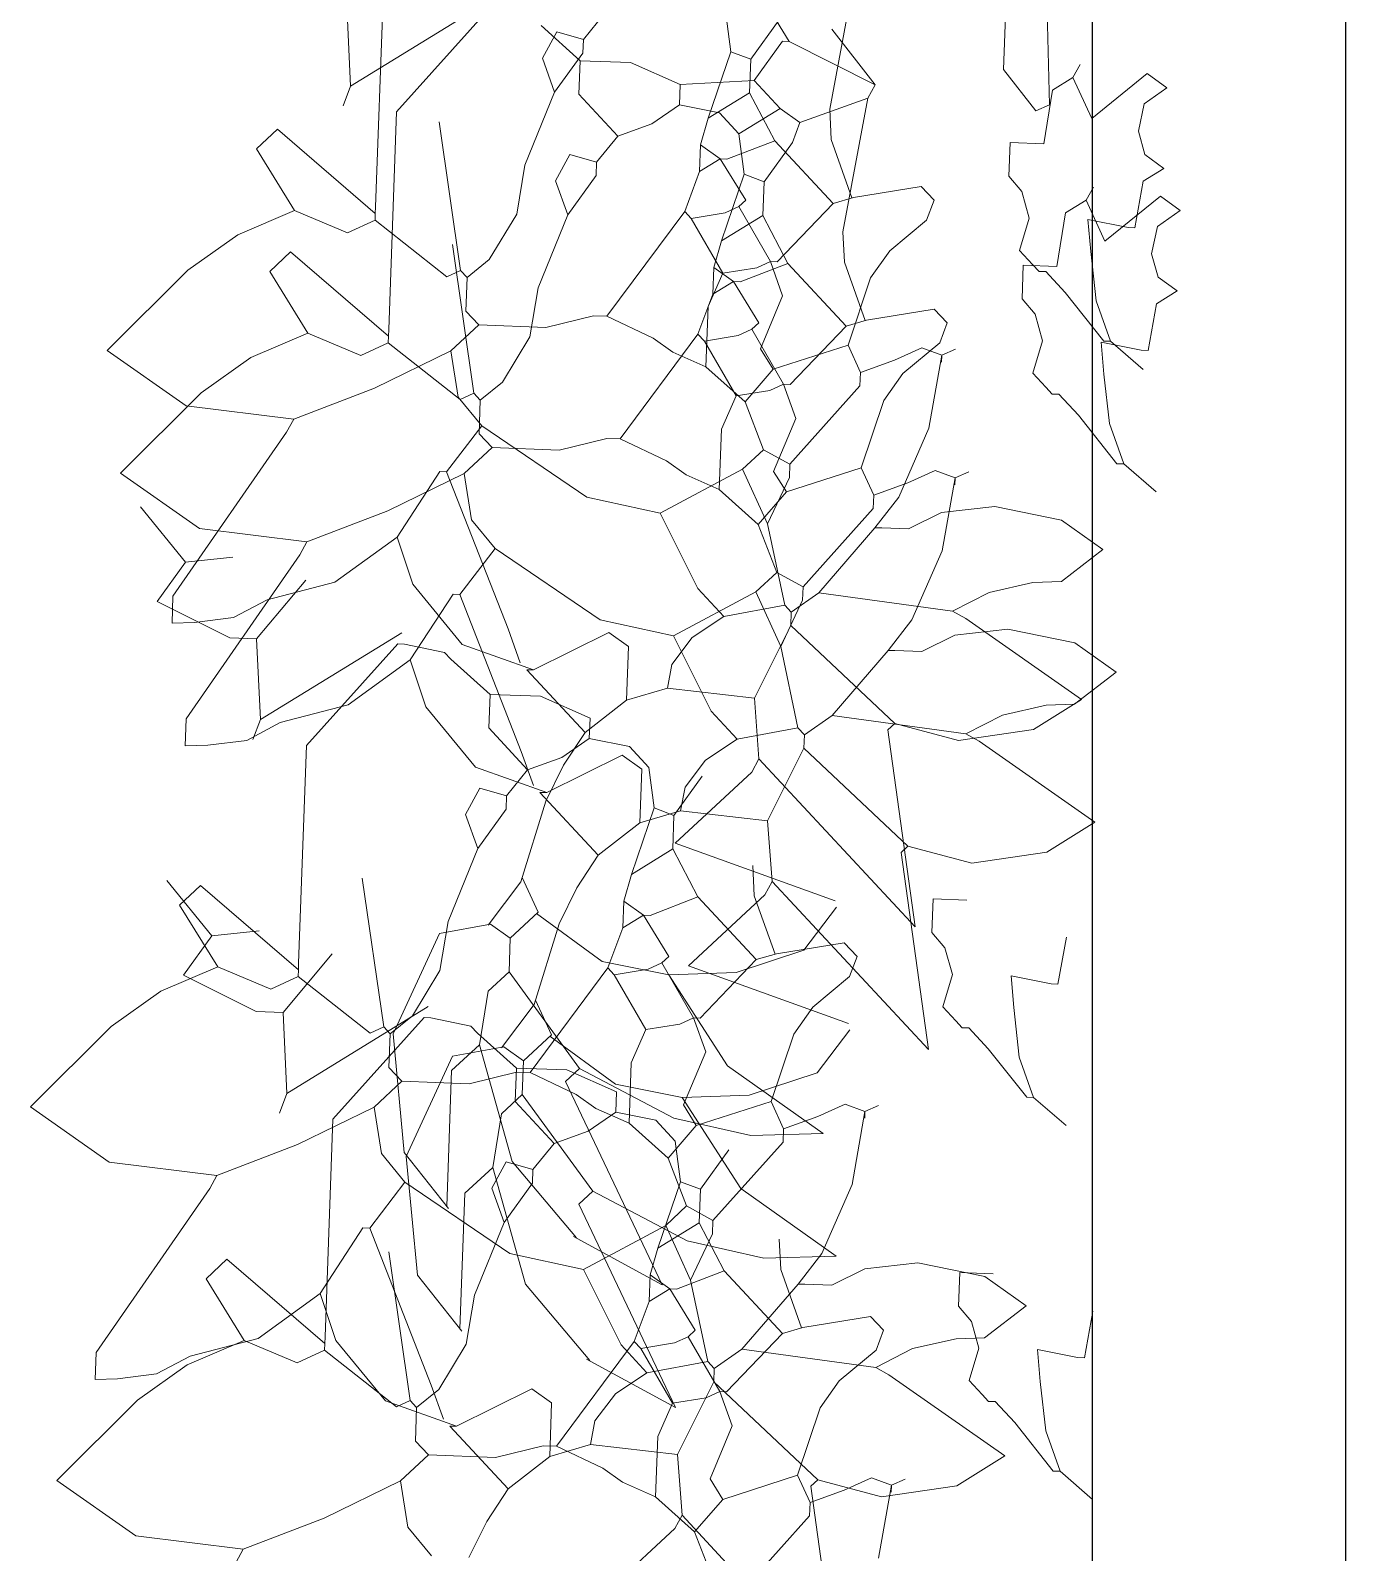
# Model space of a CAD drawing. Header units: millimetres. Extents: x 2667 to 2848, y -1 to 1765.
# Drawn here: x 2814.483 to 2815.001, y 1732.855 to 1733.455 of the extents above; entities that cross this region are included whole.
import ezdxf

# ---------------------------------------------------------------- set-up
doc = ezdxf.new("R2010")
doc.units = ezdxf.units.MM
doc.layers.add('PROIEZIONI', color=145, linetype='Continuous')
doc.layers.add('VERDE_giardino', color=74, linetype='Continuous', lineweight=9)

msp = doc.modelspace()

# ---------------------------------------------------------------- linework, layer by layer
at = {"layer": 'PROIEZIONI'}
for p, q in [((2814.90139, 1744.90356), (2814.90139, 1727.16743)), ((2815.00139, 1744.90356), (2815.00139, 1727.16743)), ((2814.90139, 1736.7425), (2814.90139, 1719.00637)), ((2815.00139, 1736.7425), (2815.00139, 1719.00637))]:
    msp.add_line(p, q, dxfattribs=at)
at = {"layer": 'VERDE_giardino'}
for p, q in [((2814.80775, 1733.47688), (2814.79786, 1733.42416)), ((2814.6088, 1733.43326), (2814.66455, 1733.46758)), ((2814.62179, 1733.47144), (2814.61866, 1733.38558)), ((2814.86761, 1733.4716), (2814.86645, 1733.4398)), ((2814.88351, 1733.47102), (2814.88452, 1733.42588)), ((2814.60731, 1733.46516), (2814.6088, 1733.43326)), ((2814.66296, 1733.46314), (2814.627, 1733.42305)), ((2814.70068, 1733.45159), (2814.70901, 1733.4619)), ((2814.75681, 1733.46281), (2814.75888, 1733.44681)), ((2814.77191, 1733.46713), (2814.78193, 1733.45084)), ((2814.68397, 1733.45707), (2814.69939, 1733.44324)), ((2814.76674, 1733.44387), (2814.77792, 1733.45938)), ((2814.81581, 1733.43368), (2814.79868, 1733.45575)), ((2814.68449, 1733.44422), (2814.69018, 1733.45462)), ((2814.69018, 1733.45462), (2814.70068, 1733.45159)), ((2814.70048, 1733.44628), (2814.70068, 1733.45159)), ((2814.76811, 1733.43542), (2814.77928, 1733.45094)), ((2814.77928, 1733.45094), (2814.78193, 1733.45084)), ((2814.78193, 1733.45084), (2814.81581, 1733.43368)), ((2814.68931, 1733.43077), (2814.68449, 1733.44422)), ((2814.68931, 1733.43077), (2814.70048, 1733.44628)), ((2814.69939, 1733.44324), (2814.69891, 1733.42998)), ((2814.69939, 1733.44324), (2814.7193, 1733.44255)), ((2814.74997, 1733.4206), (2814.75888, 1733.44681)), ((2814.75888, 1733.44681), (2814.76674, 1733.44387)), ((2814.76625, 1733.43062), (2814.76674, 1733.44387)), ((2814.7193, 1733.44255), (2814.73885, 1733.43384)), ((2814.86645, 1733.4398), (2814.87913, 1733.42341)), ((2814.8967, 1733.44179), (2814.89385, 1733.43659)), ((2814.90122, 1733.4204), (2814.9231, 1733.43817)), ((2814.9231, 1733.43817), (2814.93086, 1733.43259)), ((2814.6088, 1733.43326), (2814.60586, 1733.42541)), ((2814.73856, 1733.42589), (2814.73885, 1733.43384)), ((2814.73885, 1733.43384), (2814.76811, 1733.43542)), ((2814.76811, 1733.43542), (2814.77832, 1733.42444)), ((2814.81296, 1733.42848), (2814.81581, 1733.43368)), ((2814.88229, 1733.41047), (2814.88571, 1733.43157)), ((2814.88571, 1733.43157), (2814.89385, 1733.43659)), ((2814.89385, 1733.43659), (2814.90122, 1733.4204)), ((2814.92196, 1733.42619), (2814.93086, 1733.43259)), ((2814.67764, 1733.40201), (2814.68931, 1733.43077)), ((2814.69891, 1733.42998), (2814.71423, 1733.4135)), ((2814.72768, 1733.41832), (2814.73856, 1733.42589)), ((2814.73856, 1733.42589), (2814.75437, 1733.42266)), ((2814.74997, 1733.4206), (2814.76625, 1733.43062)), ((2814.76625, 1733.43062), (2814.77618, 1733.41168)), ((2814.78608, 1733.41884), (2814.81296, 1733.42848)), ((2814.81296, 1733.42848), (2814.80308, 1733.37577)), ((2814.87913, 1733.42341), (2814.88452, 1733.42588)), ((2814.91966, 1733.4154), (2814.92196, 1733.42619)), ((2814.627, 1733.42305), (2814.62388, 1733.33718)), ((2814.65224, 1733.36047), (2814.64377, 1733.41916)), ((2814.74693, 1733.4101), (2814.74997, 1733.4206)), ((2814.75437, 1733.42266), (2814.76203, 1733.41442)), ((2814.76203, 1733.41442), (2814.77832, 1733.42444)), ((2814.77832, 1733.42444), (2814.78608, 1733.41884)), ((2814.79786, 1733.42416), (2814.79844, 1733.41211)), ((2814.57173, 1733.40852), (2814.57997, 1733.41618)), ((2814.57997, 1733.41618), (2814.61856, 1733.38293)), ((2814.70589, 1733.40319), (2814.71423, 1733.4135)), ((2814.71423, 1733.4135), (2814.72768, 1733.41832)), ((2814.76203, 1733.41442), (2814.7641, 1733.39842)), ((2814.78314, 1733.41099), (2814.78608, 1733.41884)), ((2814.92218, 1733.40624), (2814.91966, 1733.4154)), ((2814.58676, 1733.38409), (2814.57173, 1733.40852)), ((2814.74655, 1733.3995), (2814.74693, 1733.4101)), ((2814.74693, 1733.4101), (2814.75469, 1733.4045)), ((2814.75734, 1733.40441), (2814.77618, 1733.41168)), ((2814.77195, 1733.39547), (2814.78314, 1733.41099)), ((2814.77618, 1733.41168), (2814.79917, 1733.38696)), ((2814.79844, 1733.41211), (2814.80662, 1733.38914)), ((2814.86855, 1733.3977), (2814.86903, 1733.41096)), ((2814.86903, 1733.41096), (2814.88229, 1733.41047)), ((2814.67764, 1733.40201), (2814.6744, 1733.38272)), ((2814.6897, 1733.39582), (2814.69539, 1733.40623)), ((2814.69539, 1733.40623), (2814.70589, 1733.40319)), ((2814.7057, 1733.39789), (2814.70589, 1733.40319)), ((2814.74655, 1733.3995), (2814.75469, 1733.4045)), ((2814.75469, 1733.4045), (2814.76471, 1733.38822)), ((2814.75469, 1733.4045), (2814.75734, 1733.40441)), ((2814.9297, 1733.40078), (2814.92218, 1733.40624)), ((2814.69452, 1733.38237), (2814.6897, 1733.39582)), ((2814.69452, 1733.38237), (2814.7057, 1733.39789)), ((2814.74066, 1733.38379), (2814.74655, 1733.3995)), ((2814.75518, 1733.3722), (2814.7641, 1733.39842)), ((2814.7641, 1733.39842), (2814.77195, 1733.39547)), ((2814.77147, 1733.38223), (2814.77195, 1733.39547)), ((2814.87368, 1733.39168), (2814.86855, 1733.3977)), ((2814.91823, 1733.37732), (2814.92156, 1733.39577)), ((2814.92156, 1733.39577), (2814.9297, 1733.40078)), ((2814.79917, 1733.38696), (2814.80721, 1733.38933)), ((2814.80721, 1733.38933), (2814.83391, 1733.39365)), ((2814.83391, 1733.39365), (2814.83902, 1733.38817)), ((2814.87662, 1733.38115), (2814.87368, 1733.39168)), ((2814.90191, 1733.3934), (2814.89907, 1733.38819)), ((2814.90644, 1733.372), (2814.92832, 1733.38978)), ((2814.92832, 1733.38978), (2814.93608, 1733.38419)), ((2814.56431, 1733.37455), (2814.58676, 1733.38409)), ((2814.58676, 1733.38409), (2814.60768, 1733.37536)), ((2814.61856, 1733.38293), (2814.61866, 1733.38558)), ((2814.70997, 1733.34244), (2814.74066, 1733.38379)), ((2814.74066, 1733.38379), (2814.74322, 1733.38104)), ((2814.74322, 1733.38104), (2814.75657, 1733.38321)), ((2814.75657, 1733.38321), (2814.76196, 1733.38566)), ((2814.76471, 1733.38822), (2814.76196, 1733.38566)), ((2814.76196, 1733.38566), (2814.77445, 1733.36398)), ((2814.77709, 1733.36388), (2814.79917, 1733.38696)), ((2814.83902, 1733.38817), (2814.83607, 1733.38031)), ((2814.8875, 1733.36208), (2814.89092, 1733.38318)), ((2814.89092, 1733.38318), (2814.89907, 1733.38819)), ((2814.89907, 1733.38819), (2814.90644, 1733.372)), ((2814.92717, 1733.3778), (2814.93608, 1733.38419)), ((2814.60768, 1733.37536), (2814.61847, 1733.38028)), ((2814.61847, 1733.38028), (2814.61856, 1733.38293)), ((2814.61847, 1733.38028), (2814.64685, 1733.35801)), ((2814.6744, 1733.38272), (2814.66353, 1733.36484)), ((2814.68285, 1733.35361), (2814.69452, 1733.38237)), ((2814.74322, 1733.38104), (2814.7557, 1733.35936)), ((2814.75518, 1733.3722), (2814.77147, 1733.38223)), ((2814.77147, 1733.38223), (2814.7814, 1733.36329)), ((2814.83607, 1733.38031), (2814.82153, 1733.3682)), ((2814.87279, 1733.36835), (2814.87662, 1733.38115)), ((2814.89977, 1733.38064), (2814.91558, 1733.37742)), ((2814.90084, 1733.36803), (2814.89977, 1733.38064)), ((2814.91558, 1733.37742), (2814.91823, 1733.37732)), ((2814.92488, 1733.367), (2814.92717, 1733.3778)), ((2814.54465, 1733.36064), (2814.56431, 1733.37455)), ((2814.75215, 1733.3617), (2814.75518, 1733.3722)), ((2814.80308, 1733.37577), (2814.80365, 1733.36371)), ((2814.57694, 1733.36012), (2814.58518, 1733.36778)), ((2814.58518, 1733.36778), (2814.62378, 1733.33453)), ((2814.65746, 1733.31207), (2814.64898, 1733.37077)), ((2814.82153, 1733.3682), (2814.81402, 1733.35759)), ((2814.8779, 1733.36287), (2814.87279, 1733.36835)), ((2814.90298, 1733.34846), (2814.90084, 1733.36803)), ((2814.92739, 1733.35784), (2814.92488, 1733.367)), ((2814.51286, 1733.32889), (2814.54465, 1733.36064)), ((2814.59198, 1733.33569), (2814.57694, 1733.36012)), ((2814.64685, 1733.35801), (2814.65224, 1733.36047)), ((2814.65224, 1733.36047), (2814.6548, 1733.35772)), ((2814.66353, 1733.36484), (2814.6548, 1733.35772)), ((2814.74992, 1733.3463), (2814.7557, 1733.35936)), ((2814.75176, 1733.3511), (2814.75215, 1733.3617)), ((2814.75215, 1733.3617), (2814.75991, 1733.35611)), ((2814.7557, 1733.35936), (2814.76905, 1733.36152)), ((2814.76255, 1733.35601), (2814.7814, 1733.36329)), ((2814.76905, 1733.36152), (2814.77445, 1733.36398)), ((2814.77445, 1733.36398), (2814.77926, 1733.35054)), ((2814.77445, 1733.36398), (2814.77709, 1733.36388)), ((2814.7814, 1733.36329), (2814.80438, 1733.33856)), ((2814.80365, 1733.36371), (2814.81184, 1733.34075)), ((2814.87377, 1733.34931), (2814.87425, 1733.36256)), ((2814.87425, 1733.36256), (2814.8875, 1733.36208)), ((2814.8779, 1733.36287), (2814.88045, 1733.36011)), ((2814.88045, 1733.36011), (2814.8831, 1733.36002)), ((2814.8831, 1733.36002), (2814.89076, 1733.35178)), ((2814.6548, 1733.35772), (2814.65432, 1733.34447)), ((2814.68285, 1733.35361), (2814.67961, 1733.33433)), ((2814.75176, 1733.3511), (2814.75991, 1733.35611)), ((2814.75991, 1733.35611), (2814.76992, 1733.33982)), ((2814.75991, 1733.35611), (2814.76255, 1733.35601)), ((2814.81402, 1733.35759), (2814.80509, 1733.33102)), ((2814.93492, 1733.35239), (2814.92739, 1733.35784)), ((2814.74588, 1733.33539), (2814.75176, 1733.3511)), ((2814.77926, 1733.35054), (2814.77053, 1733.32962)), ((2814.8789, 1733.34329), (2814.87377, 1733.34931)), ((2814.89076, 1733.35178), (2814.90599, 1733.33265)), ((2814.90864, 1733.33255), (2814.90298, 1733.34846)), ((2814.92345, 1733.32892), (2814.92677, 1733.34738)), ((2814.92677, 1733.34738), (2814.93492, 1733.35239)), ((2814.65432, 1733.34447), (2814.65942, 1733.33898)), ((2814.68593, 1733.33802), (2814.70467, 1733.34264)), ((2814.70467, 1733.34264), (2814.70997, 1733.34244)), ((2814.70997, 1733.34244), (2814.72823, 1733.33382)), ((2814.74905, 1733.32244), (2814.74992, 1733.3463)), ((2814.81243, 1733.34093), (2814.83912, 1733.34526)), ((2814.83912, 1733.34526), (2814.84423, 1733.33977)), ((2814.88184, 1733.33276), (2814.8789, 1733.34329)), ((2814.56952, 1733.32615), (2814.59198, 1733.33569)), ((2814.59198, 1733.33569), (2814.61289, 1733.32697)), ((2814.62378, 1733.33453), (2814.62388, 1733.33718)), ((2814.64843, 1733.32876), (2814.65942, 1733.33898)), ((2814.65942, 1733.33898), (2814.68593, 1733.33802)), ((2814.71519, 1733.29405), (2814.74588, 1733.33539)), ((2814.74588, 1733.33539), (2814.74844, 1733.33264)), ((2814.76178, 1733.33481), (2814.76718, 1733.33727)), ((2814.76992, 1733.33982), (2814.76718, 1733.33727)), ((2814.76718, 1733.33727), (2814.77966, 1733.31558)), ((2814.78231, 1733.31549), (2814.80438, 1733.33856)), ((2814.80438, 1733.33856), (2814.81243, 1733.34093)), ((2814.84423, 1733.33977), (2814.84129, 1733.33192)), ((2814.61289, 1733.32697), (2814.62368, 1733.33189)), ((2814.62368, 1733.33189), (2814.62378, 1733.33453)), ((2814.62368, 1733.33189), (2814.65206, 1733.30962)), ((2814.67961, 1733.33433), (2814.66875, 1733.31644)), ((2814.72823, 1733.33382), (2814.73599, 1733.32823)), ((2814.74844, 1733.33264), (2814.76178, 1733.33481)), ((2814.74844, 1733.33264), (2814.76091, 1733.31096)), ((2814.77053, 1733.32962), (2814.77555, 1733.32148)), ((2814.77555, 1733.32148), (2814.80509, 1733.33102)), ((2814.80509, 1733.33102), (2814.81, 1733.32022)), ((2814.82345, 1733.32504), (2814.83424, 1733.32995)), ((2814.84129, 1733.33192), (2814.82675, 1733.3198)), ((2814.83424, 1733.32995), (2814.84209, 1733.32702)), ((2814.84209, 1733.32702), (2814.84749, 1733.32947)), ((2814.87801, 1733.31996), (2814.88184, 1733.33276)), ((2814.90499, 1733.33225), (2814.92079, 1733.32902)), ((2814.90606, 1733.31963), (2814.90499, 1733.33225)), ((2814.90599, 1733.33265), (2814.90864, 1733.33255)), ((2814.90864, 1733.33255), (2814.9215, 1733.32147)), ((2814.92079, 1733.32902), (2814.92345, 1733.32892)), ((2814.54398, 1733.30704), (2814.51286, 1733.32889)), ((2814.54987, 1733.31224), (2814.56952, 1733.32615)), ((2814.64843, 1733.32876), (2814.61828, 1733.31409)), ((2814.65134, 1733.31044), (2814.64843, 1733.32876)), ((2814.73599, 1733.32823), (2814.74905, 1733.32244)), ((2814.81, 1733.32022), (2814.82345, 1733.32504)), ((2814.83703, 1733.29827), (2814.84209, 1733.32702)), ((2814.84199, 1733.32437), (2814.84209, 1733.32702)), ((2814.74905, 1733.32244), (2814.76447, 1733.30861)), ((2814.76447, 1733.30861), (2814.77555, 1733.32148)), ((2814.80981, 1733.31492), (2814.81, 1733.32022)), ((2814.82675, 1733.3198), (2814.81924, 1733.3092)), ((2814.88312, 1733.31447), (2814.87801, 1733.31996)), ((2814.90819, 1733.30006), (2814.90606, 1733.31963)), ((2814.51807, 1733.2805), (2814.54987, 1733.31224)), ((2814.61828, 1733.31409), (2814.58641, 1733.30184)), ((2814.65206, 1733.30962), (2814.65746, 1733.31207)), ((2814.65746, 1733.31207), (2814.66002, 1733.30933)), ((2814.66875, 1733.31644), (2814.66002, 1733.30933)), ((2814.76091, 1733.31096), (2814.77426, 1733.31313)), ((2814.77426, 1733.31313), (2814.77966, 1733.31558)), ((2814.77966, 1733.31558), (2814.78447, 1733.30214)), ((2814.77966, 1733.31558), (2814.78231, 1733.31549)), ((2814.78215, 1733.28408), (2814.80981, 1733.31492)), ((2814.88312, 1733.31447), (2814.88567, 1733.31172)), ((2814.88567, 1733.31172), (2814.88831, 1733.31162)), ((2814.88831, 1733.31162), (2814.89598, 1733.30338)), ((2814.58641, 1733.30184), (2814.54398, 1733.30704)), ((2814.66063, 1733.29913), (2814.65134, 1733.31044)), ((2814.66002, 1733.30933), (2814.65953, 1733.29608)), ((2814.75513, 1733.2979), (2814.76091, 1733.31096)), ((2814.76447, 1733.30861), (2814.77174, 1733.28977)), ((2814.81924, 1733.3092), (2814.81031, 1733.28262)), ((2814.58357, 1733.29663), (2814.58641, 1733.30184)), ((2814.6467, 1733.28106), (2814.66063, 1733.29913)), ((2814.66063, 1733.29913), (2814.70206, 1733.27108)), ((2814.78447, 1733.30214), (2814.77575, 1733.28123)), ((2814.89598, 1733.30338), (2814.9112, 1733.28425)), ((2814.91386, 1733.28416), (2814.90819, 1733.30006)), ((2814.53876, 1733.23193), (2814.58357, 1733.29663)), ((2814.65953, 1733.29608), (2814.66463, 1733.29059)), ((2814.69114, 1733.28962), (2814.70988, 1733.29424)), ((2814.70988, 1733.29424), (2814.71519, 1733.29405)), ((2814.71519, 1733.29405), (2814.73345, 1733.28542)), ((2814.75426, 1733.27405), (2814.75513, 1733.2979)), ((2814.82512, 1733.27105), (2814.83703, 1733.29827)), ((2814.65365, 1733.28037), (2814.66463, 1733.29059)), ((2814.66463, 1733.29059), (2814.69114, 1733.28962)), ((2814.7635, 1733.28211), (2814.77174, 1733.28977)), ((2814.77174, 1733.28977), (2814.78215, 1733.28408)), ((2814.62718, 1733.25523), (2814.64405, 1733.28115)), ((2814.64405, 1733.28115), (2814.6467, 1733.28106)), ((2814.6467, 1733.28106), (2814.67097, 1733.21914)), ((2814.73102, 1733.26472), (2814.7635, 1733.28211)), ((2814.73345, 1733.28542), (2814.7412, 1733.27984)), ((2814.7635, 1733.28211), (2814.77333, 1733.26052)), ((2814.77575, 1733.28123), (2814.78076, 1733.27308)), ((2814.78076, 1733.27308), (2814.81031, 1733.28262)), ((2814.78195, 1733.27879), (2814.78215, 1733.28408)), ((2814.81031, 1733.28262), (2814.81521, 1733.27183)), ((2814.82866, 1733.27665), (2814.83945, 1733.28156)), ((2814.83945, 1733.28156), (2814.84731, 1733.27862)), ((2814.84731, 1733.27862), (2814.85271, 1733.28108)), ((2814.9112, 1733.28425), (2814.91386, 1733.28416)), ((2814.91386, 1733.28416), (2814.92672, 1733.27308)), ((2814.54919, 1733.25865), (2814.51807, 1733.2805)), ((2814.65365, 1733.28037), (2814.62349, 1733.26569)), ((2814.65655, 1733.26205), (2814.65365, 1733.28037)), ((2814.7412, 1733.27984), (2814.75426, 1733.27405)), ((2814.77333, 1733.26052), (2814.78195, 1733.27879)), ((2814.81521, 1733.27183), (2814.82866, 1733.27665)), ((2814.84225, 1733.24988), (2814.84731, 1733.27862)), ((2814.84721, 1733.27597), (2814.84731, 1733.27862)), ((2814.70206, 1733.27108), (2814.73102, 1733.26472)), ((2814.75426, 1733.27405), (2814.76968, 1733.26022)), ((2814.76968, 1733.26022), (2814.78076, 1733.27308)), ((2814.81502, 1733.26653), (2814.81521, 1733.27183)), ((2814.81573, 1733.25898), (2814.82512, 1733.27105)), ((2814.54368, 1733.24538), (2814.52589, 1733.26726)), ((2814.62349, 1733.26569), (2814.59163, 1733.25344)), ((2814.73102, 1733.26472), (2814.74586, 1733.23499)), ((2814.78736, 1733.23569), (2814.81502, 1733.26653)), ((2814.84199, 1733.265), (2814.82898, 1733.25849)), ((2814.86298, 1733.26741), (2814.84199, 1733.265)), ((2814.88937, 1733.26191), (2814.86298, 1733.26741)), ((2814.59163, 1733.25344), (2814.54919, 1733.25865)), ((2814.66584, 1733.25074), (2814.65655, 1733.26205)), ((2814.76968, 1733.26022), (2814.77696, 1733.24138)), ((2814.77333, 1733.26052), (2814.78012, 1733.22843)), ((2814.79357, 1733.23325), (2814.81573, 1733.25898)), ((2814.81573, 1733.25898), (2814.81838, 1733.25888)), ((2814.82898, 1733.25849), (2814.81838, 1733.25888)), ((2814.90565, 1733.2504), (2814.88937, 1733.26191)), ((2814.58879, 1733.24823), (2814.59163, 1733.25344)), ((2814.60265, 1733.23755), (2814.62718, 1733.25523)), ((2814.63333, 1733.23676), (2814.62718, 1733.25523)), ((2814.54368, 1733.24538), (2814.53249, 1733.22987)), ((2814.54368, 1733.24538), (2814.56232, 1733.24735)), ((2814.54398, 1733.18353), (2814.58879, 1733.24823)), ((2814.65191, 1733.23266), (2814.66584, 1733.25074)), ((2814.66584, 1733.25074), (2814.70728, 1733.22268)), ((2814.83033, 1733.22266), (2814.84225, 1733.24988)), ((2814.90565, 1733.2504), (2814.88926, 1733.23772)), ((2814.76872, 1733.23372), (2814.77696, 1733.24138)), ((2814.77696, 1733.24138), (2814.78736, 1733.23569)), ((2814.57176, 1733.21516), (2814.59119, 1733.23834)), ((2814.57586, 1733.23057), (2814.60265, 1733.23755)), ((2814.65289, 1733.2129), (2814.63333, 1733.23676)), ((2814.73624, 1733.21633), (2814.76872, 1733.23372)), ((2814.74586, 1733.23499), (2814.75607, 1733.224)), ((2814.76872, 1733.23372), (2814.77854, 1733.21213)), ((2814.78267, 1733.22569), (2814.79357, 1733.23325)), ((2814.78717, 1733.23039), (2814.78736, 1733.23569)), ((2814.79357, 1733.23325), (2814.84637, 1733.22602)), ((2814.84637, 1733.22602), (2814.86079, 1733.23349)), ((2814.86079, 1733.23349), (2814.87803, 1733.23739)), ((2814.87803, 1733.23739), (2814.88926, 1733.23772)), ((2814.53249, 1733.22987), (2814.56116, 1733.21555)), ((2814.53838, 1733.22132), (2814.53876, 1733.23193)), ((2814.57586, 1733.23057), (2814.56263, 1733.2235)), ((2814.6324, 1733.20684), (2814.64926, 1733.23276)), ((2814.64926, 1733.23276), (2814.65191, 1733.23266)), ((2814.65191, 1733.23266), (2814.67619, 1733.17075)), ((2814.75607, 1733.224), (2814.78012, 1733.22843)), ((2814.77854, 1733.21213), (2814.78717, 1733.23039)), ((2814.78012, 1733.22843), (2814.78267, 1733.22569)), ((2814.54725, 1733.22162), (2814.53838, 1733.22132)), ((2814.56263, 1733.2235), (2814.54725, 1733.22162)), ((2814.70728, 1733.22268), (2814.73624, 1733.21633)), ((2814.75607, 1733.224), (2814.74363, 1733.21568)), ((2814.78248, 1733.22038), (2814.78267, 1733.22569)), ((2814.82094, 1733.21058), (2814.83033, 1733.22266)), ((2814.84637, 1733.22602), (2814.85158, 1733.22317)), ((2814.85158, 1733.22317), (2814.89726, 1733.19119)), ((2814.56116, 1733.21555), (2814.57176, 1733.21516)), ((2814.57176, 1733.21516), (2814.57326, 1733.18326)), ((2814.57326, 1733.18326), (2814.62901, 1733.21758)), ((2814.67097, 1733.21914), (2814.67579, 1733.2057)), ((2814.681, 1733.20286), (2814.71073, 1733.21769)), ((2814.71073, 1733.21769), (2814.71849, 1733.2121)), ((2814.74363, 1733.21568), (2814.73558, 1733.20501)), ((2814.73624, 1733.21633), (2814.75108, 1733.18659)), ((2814.76817, 1733.19172), (2814.78248, 1733.22038)), ((2814.78248, 1733.22038), (2814.82353, 1733.18174)), ((2814.84721, 1733.2166), (2814.8342, 1733.2101)), ((2814.86819, 1733.21901), (2814.84721, 1733.2166)), ((2814.89459, 1733.21352), (2814.86819, 1733.21901)), ((2814.62742, 1733.21314), (2814.59146, 1733.17305)), ((2814.63007, 1733.21304), (2814.62742, 1733.21314)), ((2814.63007, 1733.21304), (2814.64588, 1733.20981)), ((2814.64588, 1733.20981), (2814.64843, 1733.20707)), ((2814.681, 1733.20286), (2814.65289, 1733.2129)), ((2814.71849, 1733.2121), (2814.71771, 1733.1909)), ((2814.77854, 1733.21213), (2814.78533, 1733.18003)), ((2814.79878, 1733.18485), (2814.82094, 1733.21058)), ((2814.82094, 1733.21058), (2814.8236, 1733.21049)), ((2814.8342, 1733.2101), (2814.8236, 1733.21049)), ((2814.91086, 1733.202), (2814.89459, 1733.21352)), ((2814.60787, 1733.18916), (2814.6324, 1733.20684)), ((2814.63855, 1733.18837), (2814.6324, 1733.20684)), ((2814.64843, 1733.20707), (2814.66385, 1733.19324)), ((2814.67835, 1733.20295), (2814.70133, 1733.17823)), ((2814.67835, 1733.20295), (2814.681, 1733.20286)), ((2814.73558, 1733.20501), (2814.73381, 1733.19562)), ((2814.91086, 1733.202), (2814.89448, 1733.18933)), ((2814.66385, 1733.19324), (2814.66336, 1733.17998)), ((2814.66385, 1733.19324), (2814.68376, 1733.19255)), ((2814.68376, 1733.19255), (2814.70331, 1733.18384)), ((2814.70133, 1733.17823), (2814.71771, 1733.1909)), ((2814.71771, 1733.1909), (2814.73381, 1733.19562)), ((2814.73381, 1733.19562), (2814.76817, 1733.19172)), ((2814.76817, 1733.19172), (2814.76995, 1733.16777)), ((2814.89726, 1733.19119), (2814.87829, 1733.17935)), ((2814.58107, 1733.18218), (2814.60787, 1733.18916)), ((2814.65811, 1733.1645), (2814.63855, 1733.18837)), ((2814.75108, 1733.18659), (2814.76129, 1733.17561)), ((2814.85159, 1733.17762), (2814.86601, 1733.18509)), ((2814.86601, 1733.18509), (2814.88325, 1733.189)), ((2814.88325, 1733.189), (2814.89448, 1733.18933)), ((2814.54359, 1733.17293), (2814.54398, 1733.18353)), ((2814.58107, 1733.18218), (2814.56785, 1733.1751)), ((2814.57326, 1733.18326), (2814.57031, 1733.17541)), ((2814.66336, 1733.17998), (2814.67869, 1733.1635)), ((2814.70302, 1733.17589), (2814.70331, 1733.18384)), ((2814.76129, 1733.17561), (2814.78533, 1733.18003)), ((2814.78533, 1733.18003), (2814.78789, 1733.17729)), ((2814.78789, 1733.17729), (2814.79878, 1733.18485)), ((2814.79878, 1733.18485), (2814.85159, 1733.17762)), ((2814.82078, 1733.17918), (2814.82353, 1733.18174)), ((2814.8316, 1733.10146), (2814.82078, 1733.17918)), ((2814.84869, 1733.17499), (2814.82353, 1733.18174)), ((2814.87829, 1733.17935), (2814.84869, 1733.17499)), ((2814.55246, 1733.17323), (2814.54359, 1733.17293)), ((2814.56785, 1733.1751), (2814.55246, 1733.17323)), ((2814.59146, 1733.17305), (2814.58833, 1733.08718)), ((2814.69213, 1733.16832), (2814.70302, 1733.17589)), ((2814.70133, 1733.17823), (2814.6929, 1733.16527)), ((2814.70302, 1733.17589), (2814.71883, 1733.17266)), ((2814.76129, 1733.17561), (2814.74885, 1733.16729)), ((2814.78769, 1733.17199), (2814.78789, 1733.17729)), ((2814.85159, 1733.17762), (2814.85679, 1733.17478)), ((2814.85679, 1733.17478), (2814.90248, 1733.1428)), ((2814.67619, 1733.17075), (2814.68101, 1733.1573)), ((2814.67869, 1733.1635), (2814.69213, 1733.16832)), ((2814.68622, 1733.15446), (2814.71594, 1733.1693)), ((2814.71594, 1733.1693), (2814.7237, 1733.16371)), ((2814.71883, 1733.17266), (2814.72649, 1733.16442)), ((2814.74885, 1733.16729), (2814.7408, 1733.15662)), ((2814.76711, 1733.16256), (2814.76995, 1733.16777)), ((2814.76995, 1733.16777), (2814.8316, 1733.10146)), ((2814.77338, 1733.14332), (2814.78769, 1733.17199)), ((2814.78769, 1733.17199), (2814.82875, 1733.13334)), ((2814.68622, 1733.15446), (2814.65811, 1733.1645)), ((2814.67035, 1733.15319), (2814.67869, 1733.1635)), ((2814.6929, 1733.16527), (2814.68587, 1733.15105)), ((2814.7237, 1733.16371), (2814.72293, 1733.1425)), ((2814.72649, 1733.16442), (2814.72856, 1733.14842)), ((2814.73641, 1733.14548), (2814.74759, 1733.16099)), ((2814.73689, 1733.13447), (2814.76711, 1733.16256)), ((2814.65416, 1733.14582), (2814.65985, 1733.15623)), ((2814.65985, 1733.15623), (2814.67035, 1733.15319)), ((2814.7408, 1733.15662), (2814.73902, 1733.14723)), ((2814.67016, 1733.14789), (2814.67035, 1733.15319)), ((2814.68587, 1733.15105), (2814.67603, 1733.11924)), ((2814.68356, 1733.15456), (2814.70654, 1733.12984)), ((2814.68356, 1733.15456), (2814.68622, 1733.15446)), ((2814.65898, 1733.13237), (2814.65416, 1733.14582)), ((2814.65898, 1733.13237), (2814.67016, 1733.14789)), ((2814.71964, 1733.1222), (2814.72856, 1733.14842)), ((2814.72293, 1733.1425), (2814.73902, 1733.14723)), ((2814.72856, 1733.14842), (2814.73641, 1733.14548)), ((2814.73593, 1733.13223), (2814.73641, 1733.14548)), ((2814.73902, 1733.14723), (2814.77338, 1733.14332)), ((2814.77338, 1733.14332), (2814.77516, 1733.11937)), ((2814.70654, 1733.12984), (2814.72293, 1733.1425)), ((2814.90248, 1733.1428), (2814.88351, 1733.13096)), ((2814.64731, 1733.10361), (2814.65898, 1733.13237)), ((2814.71964, 1733.1222), (2814.73593, 1733.13223)), ((2814.73593, 1733.13223), (2814.74586, 1733.11329)), ((2814.80004, 1733.11181), (2814.73689, 1733.13447)), ((2814.826, 1733.13079), (2814.82875, 1733.13334)), ((2814.8539, 1733.1266), (2814.82875, 1733.13334)), ((2814.88351, 1733.13096), (2814.8539, 1733.1266)), ((2814.70654, 1733.12984), (2814.69811, 1733.11687)), ((2814.76754, 1733.12577), (2814.76811, 1733.11371)), ((2814.83681, 1733.05306), (2814.826, 1733.13079)), ((2814.55411, 1733.09793), (2814.53633, 1733.11982)), ((2814.62191, 1733.06207), (2814.61344, 1733.12077)), ((2814.67603, 1733.11924), (2814.66316, 1733.10216)), ((2814.67657, 1733.12098), (2814.68282, 1733.10725)), ((2814.7166, 1733.1117), (2814.71964, 1733.1222)), ((2814.77232, 1733.11417), (2814.77516, 1733.11937)), ((2814.77516, 1733.11937), (2814.83681, 1733.05306)), ((2814.5414, 1733.11012), (2814.54964, 1733.11778)), ((2814.54964, 1733.11778), (2814.58824, 1733.08453)), ((2814.69811, 1733.11687), (2814.69109, 1733.10265)), ((2814.72701, 1733.10601), (2814.74586, 1733.11329)), ((2814.7421, 1733.08608), (2814.77232, 1733.11417)), ((2814.74586, 1733.11329), (2814.76884, 1733.08857)), ((2814.76811, 1733.11371), (2814.7763, 1733.09075)), ((2814.55643, 1733.08569), (2814.5414, 1733.11012)), ((2814.68282, 1733.10725), (2814.67184, 1733.09703)), ((2814.70808, 1733.08785), (2814.68222, 1733.10683)), ((2814.71622, 1733.1011), (2814.7166, 1733.1117)), ((2814.7166, 1733.1117), (2814.72436, 1733.10611)), ((2814.7877, 1733.09226), (2814.80055, 1733.10929)), ((2814.83822, 1733.09931), (2814.83871, 1733.11256)), ((2814.83871, 1733.11256), (2814.85196, 1733.11208)), ((2814.6439, 1733.09891), (2814.66408, 1733.10263)), ((2814.64731, 1733.10361), (2814.64407, 1733.08433)), ((2814.66408, 1733.10263), (2814.67184, 1733.09703)), ((2814.69109, 1733.10265), (2814.68125, 1733.07084)), ((2814.71034, 1733.08539), (2814.71622, 1733.1011)), ((2814.71622, 1733.1011), (2814.72436, 1733.10611)), ((2814.72436, 1733.10611), (2814.73438, 1733.08982)), ((2814.72436, 1733.10611), (2814.72701, 1733.10601)), ((2814.55411, 1733.09793), (2814.54292, 1733.08242)), ((2814.55411, 1733.09793), (2814.57275, 1733.09991)), ((2814.6439, 1733.09891), (2814.62557, 1733.05928)), ((2814.67135, 1733.08379), (2814.67184, 1733.09703)), ((2814.77689, 1733.09093), (2814.80358, 1733.09526)), ((2814.80358, 1733.09526), (2814.80869, 1733.08977)), ((2814.84335, 1733.09329), (2814.83822, 1733.09931)), ((2814.88791, 1733.07892), (2814.89123, 1733.09738)), ((2814.58219, 1733.06772), (2814.60162, 1733.09089)), ((2814.73438, 1733.08982), (2814.73164, 1733.08727)), ((2814.7609, 1733.08351), (2814.7877, 1733.09226)), ((2814.76884, 1733.08857), (2814.77689, 1733.09093)), ((2814.80869, 1733.08977), (2814.80574, 1733.08192)), ((2814.84629, 1733.08276), (2814.84335, 1733.09329)), ((2814.53398, 1733.07615), (2814.55643, 1733.08569)), ((2814.55643, 1733.08569), (2814.57735, 1733.07697)), ((2814.58814, 1733.08189), (2814.58824, 1733.08453)), ((2814.58824, 1733.08453), (2814.58833, 1733.08718)), ((2814.64407, 1733.08433), (2814.6332, 1733.06644)), ((2814.66311, 1733.07613), (2814.67135, 1733.08379)), ((2814.67135, 1733.08379), (2814.69916, 1733.04562)), ((2814.67964, 1733.04405), (2814.71034, 1733.08539)), ((2814.73438, 1733.08254), (2814.70808, 1733.08785)), ((2814.71034, 1733.08539), (2814.71289, 1733.08264)), ((2814.71289, 1733.08264), (2814.72624, 1733.08482)), ((2814.72624, 1733.08482), (2814.73164, 1733.08727)), ((2814.73164, 1733.08727), (2814.74412, 1733.06558)), ((2814.73438, 1733.08254), (2814.7609, 1733.08351)), ((2814.80526, 1733.06342), (2814.7421, 1733.08608)), ((2814.74677, 1733.06549), (2814.76884, 1733.08857)), ((2814.54292, 1733.08242), (2814.5716, 1733.0681)), ((2814.57735, 1733.07697), (2814.58814, 1733.08189)), ((2814.58814, 1733.08189), (2814.61652, 1733.05962)), ((2814.71289, 1733.08264), (2814.72537, 1733.06096)), ((2814.75752, 1733.04669), (2814.73438, 1733.08254)), ((2814.80574, 1733.08192), (2814.79121, 1733.0698)), ((2814.84246, 1733.06996), (2814.84629, 1733.08276)), ((2814.86945, 1733.08225), (2814.88525, 1733.07902)), ((2814.87051, 1733.06963), (2814.86945, 1733.08225)), ((2814.88525, 1733.07902), (2814.88791, 1733.07892)), ((2814.51432, 1733.06224), (2814.53398, 1733.07615)), ((2814.65969, 1733.05502), (2814.66311, 1733.07613)), ((2814.68125, 1733.07084), (2814.66837, 1733.05376)), ((2814.68179, 1733.07258), (2814.68804, 1733.05886)), ((2814.5716, 1733.0681), (2814.58219, 1733.06772)), ((2814.58219, 1733.06772), (2814.58369, 1733.03582)), ((2814.58369, 1733.03582), (2814.63944, 1733.07014)), ((2814.63785, 1733.06569), (2814.60189, 1733.0256)), ((2814.6332, 1733.06644), (2814.62447, 1733.05933)), ((2814.6405, 1733.06559), (2814.63785, 1733.06569)), ((2814.6405, 1733.06559), (2814.65631, 1733.06237)), ((2814.73872, 1733.06313), (2814.74412, 1733.06558)), ((2814.74412, 1733.06558), (2814.74893, 1733.05214)), ((2814.74412, 1733.06558), (2814.74677, 1733.06549)), ((2814.79121, 1733.0698), (2814.7837, 1733.0592)), ((2814.84757, 1733.06447), (2814.84246, 1733.06996)), ((2814.87265, 1733.05006), (2814.87051, 1733.06963)), ((2814.48253, 1733.0305), (2814.51432, 1733.06224)), ((2814.61652, 1733.05962), (2814.62191, 1733.06207)), ((2814.62191, 1733.06207), (2814.62447, 1733.05933)), ((2814.62447, 1733.05933), (2814.62399, 1733.04608)), ((2814.62557, 1733.05928), (2814.62997, 1733.01245)), ((2814.65631, 1733.06237), (2814.65886, 1733.05962)), ((2814.65886, 1733.05962), (2814.67428, 1733.04579)), ((2814.68804, 1733.05886), (2814.67705, 1733.04864)), ((2814.71959, 1733.0479), (2814.72537, 1733.06096)), ((2814.72537, 1733.06096), (2814.73872, 1733.06313)), ((2814.7837, 1733.0592), (2814.77476, 1733.03262)), ((2814.79292, 1733.04387), (2814.80576, 1733.0609)), ((2814.84757, 1733.06447), (2814.85012, 1733.06172)), ((2814.85012, 1733.06172), (2814.85277, 1733.06162)), ((2814.85277, 1733.06162), (2814.86043, 1733.05338)), ((2814.6487, 1733.04481), (2814.65969, 1733.05502)), ((2814.64911, 1733.05051), (2814.66929, 1733.05423)), ((2814.67263, 1733.00895), (2814.65969, 1733.05502)), ((2814.66929, 1733.05423), (2814.67705, 1733.04864)), ((2814.7133, 1733.03945), (2814.68744, 1733.05843)), ((2814.86043, 1733.05338), (2814.87566, 1733.03425)), ((2814.64911, 1733.05051), (2814.63078, 1733.01088)), ((2814.67657, 1733.03539), (2814.67705, 1733.04864)), ((2814.71872, 1733.02405), (2814.71959, 1733.0479)), ((2814.74893, 1733.05214), (2814.74021, 1733.03123)), ((2814.87831, 1733.03416), (2814.87265, 1733.05006)), ((2814.62399, 1733.04608), (2814.62909, 1733.04059)), ((2814.64675, 1732.99129), (2814.6487, 1733.04481)), ((2814.6556, 1733.03962), (2814.67434, 1733.04424)), ((2814.67428, 1733.04579), (2814.6738, 1733.03254)), ((2814.67428, 1733.04579), (2814.69419, 1733.04511)), ((2814.67434, 1733.04424), (2814.67964, 1733.04405)), ((2814.67964, 1733.04405), (2814.6979, 1733.03542)), ((2814.69916, 1733.04562), (2814.69366, 1733.04051)), ((2814.69419, 1733.04511), (2814.71374, 1733.03639)), ((2814.69916, 1733.04562), (2814.7364, 1733.02607)), ((2814.79526, 1733.02004), (2814.75752, 1733.04669)), ((2814.76612, 1733.03512), (2814.79292, 1733.04387)), ((2814.58369, 1733.03582), (2814.58075, 1733.02796)), ((2814.61811, 1733.03037), (2814.62909, 1733.04059)), ((2814.62909, 1733.04059), (2814.6556, 1733.03962)), ((2814.66833, 1733.02773), (2814.67657, 1733.03539)), ((2814.67657, 1733.03539), (2814.70437, 1732.99723)), ((2814.69366, 1733.04051), (2814.73176, 1732.96022)), ((2814.6979, 1733.03542), (2814.70566, 1733.02984)), ((2814.7396, 1733.03414), (2814.7133, 1733.03945)), ((2814.71345, 1733.02844), (2814.71374, 1733.03639)), ((2814.7396, 1733.03414), (2814.76612, 1733.03512)), ((2814.51365, 1733.00865), (2814.48253, 1733.0305)), ((2814.61811, 1733.03037), (2814.58795, 1733.01569)), ((2814.62101, 1733.01205), (2814.61811, 1733.03037)), ((2814.6738, 1733.03254), (2814.68912, 1733.01605)), ((2814.70566, 1733.02984), (2814.71872, 1733.02405)), ((2814.76274, 1732.9983), (2814.7396, 1733.03414)), ((2814.74021, 1733.03123), (2814.74522, 1733.02309)), ((2814.74522, 1733.02309), (2814.77476, 1733.03262)), ((2814.77476, 1733.03262), (2814.77967, 1733.02183)), ((2814.79312, 1733.02665), (2814.80391, 1733.03156)), ((2814.80391, 1733.03156), (2814.81176, 1733.02862)), ((2814.81176, 1733.02862), (2814.81716, 1733.03108)), ((2814.87566, 1733.03425), (2814.87831, 1733.03416)), ((2814.87831, 1733.03416), (2814.89117, 1733.02308)), ((2814.60189, 1733.0256), (2814.59876, 1732.93973)), ((2814.66491, 1733.00663), (2814.66833, 1733.02773)), ((2814.70256, 1733.02087), (2814.71345, 1733.02844)), ((2814.71345, 1733.02844), (2814.72926, 1733.02521)), ((2814.71872, 1733.02405), (2814.73414, 1733.01022)), ((2814.72926, 1733.02521), (2814.73692, 1733.01697)), ((2814.73414, 1733.01022), (2814.74522, 1733.02309)), ((2814.7364, 1733.02607), (2814.7667, 1733.01913)), ((2814.77967, 1733.02183), (2814.79312, 1733.02665)), ((2814.80671, 1732.99988), (2814.81176, 1733.02862)), ((2814.81167, 1733.02597), (2814.81176, 1733.02862)), ((2814.68912, 1733.01605), (2814.70256, 1733.02087)), ((2814.73692, 1733.01697), (2814.73899, 1733.00097)), ((2814.7667, 1733.01913), (2814.79526, 1733.02004)), ((2814.77948, 1733.01653), (2814.77967, 1733.02183)), ((2814.58795, 1733.01569), (2814.55609, 1733.00344)), ((2814.6303, 1733.00074), (2814.62101, 1733.01205)), ((2814.62997, 1733.01245), (2814.6475, 1732.99042)), ((2814.63078, 1733.01088), (2814.63519, 1732.96405)), ((2814.68078, 1733.00575), (2814.68912, 1733.01605)), ((2814.74684, 1732.99803), (2814.75803, 1733.01354)), ((2814.75182, 1732.98569), (2814.77948, 1733.01653)), ((2814.55609, 1733.00344), (2814.51365, 1733.00865)), ((2814.65392, 1732.99641), (2814.66491, 1733.00663)), ((2814.66459, 1732.99837), (2814.67028, 1733.00878)), ((2814.67784, 1732.96056), (2814.66491, 1733.00663)), ((2814.67028, 1733.00878), (2814.68078, 1733.00575)), ((2814.69801, 1732.97886), (2814.67263, 1733.00895)), ((2814.68059, 1733.00044), (2814.68078, 1733.00575)), ((2814.73414, 1733.01022), (2814.74141, 1732.99138)), ((2814.55325, 1732.99824), (2814.55609, 1733.00344)), ((2814.61637, 1732.98266), (2814.6303, 1733.00074)), ((2814.6303, 1733.00074), (2814.67173, 1732.97269)), ((2814.66941, 1732.98493), (2814.68059, 1733.00044)), ((2814.73007, 1732.97476), (2814.73899, 1733.00097)), ((2814.73899, 1733.00097), (2814.74684, 1732.99803)), ((2814.79479, 1732.97266), (2814.80671, 1732.99988)), ((2814.50844, 1732.93353), (2814.55325, 1732.99824)), ((2814.65197, 1732.9429), (2814.65392, 1732.99641)), ((2814.66941, 1732.98493), (2814.66459, 1732.99837)), ((2814.70437, 1732.99723), (2814.69888, 1732.99212)), ((2814.70437, 1732.99723), (2814.74162, 1732.97768)), ((2814.74636, 1732.98478), (2814.74684, 1732.99803)), ((2814.80047, 1732.97164), (2814.76274, 1732.9983)), ((2814.69888, 1732.99212), (2814.73698, 1732.91182)), ((2814.73317, 1732.98372), (2814.74141, 1732.99138)), ((2814.74141, 1732.99138), (2814.75182, 1732.98569)), ((2814.59685, 1732.95684), (2814.61372, 1732.98276)), ((2814.61372, 1732.98276), (2814.61637, 1732.98266)), ((2814.61637, 1732.98266), (2814.64065, 1732.92075)), ((2814.65774, 1732.95617), (2814.66941, 1732.98493)), ((2814.7007, 1732.96633), (2814.73317, 1732.98372)), ((2814.73007, 1732.97476), (2814.74636, 1732.98478)), ((2814.73317, 1732.98372), (2814.743, 1732.96213)), ((2814.74636, 1732.98478), (2814.75629, 1732.96584)), ((2814.75163, 1732.98039), (2814.75182, 1732.98569)), ((2814.69674, 1732.97937), (2814.73176, 1732.96022)), ((2814.72704, 1732.96425), (2814.73007, 1732.97476)), ((2814.74162, 1732.97768), (2814.77192, 1732.97074)), ((2814.743, 1732.96213), (2814.75163, 1732.98039)), ((2814.77797, 1732.97832), (2814.77854, 1732.96627)), ((2814.55183, 1732.96268), (2814.56007, 1732.97034)), ((2814.56007, 1732.97034), (2814.59867, 1732.93709)), ((2814.63234, 1732.91463), (2814.62387, 1732.97332)), ((2814.67173, 1732.97269), (2814.7007, 1732.96633)), ((2814.77192, 1732.97074), (2814.80047, 1732.97164)), ((2814.7854, 1732.96058), (2814.79479, 1732.97266)), ((2814.83265, 1732.96901), (2814.81167, 1732.9666)), ((2814.85905, 1732.96352), (2814.83265, 1732.96901)), ((2814.56686, 1732.93825), (2814.55183, 1732.96268)), ((2814.63519, 1732.96405), (2814.65272, 1732.94203)), ((2814.7007, 1732.96633), (2814.71553, 1732.93659)), ((2814.72665, 1732.95366), (2814.72704, 1732.96425)), ((2814.72704, 1732.96425), (2814.73479, 1732.95866)), ((2814.73744, 1732.95857), (2814.75629, 1732.96584)), ((2814.75629, 1732.96584), (2814.77927, 1732.94112)), ((2814.77854, 1732.96627), (2814.78673, 1732.9433)), ((2814.81167, 1732.9666), (2814.79865, 1732.9601)), ((2814.84865, 1732.95186), (2814.84914, 1732.96512)), ((2814.84914, 1732.96512), (2814.86239, 1732.96463)), ((2814.87532, 1732.952), (2814.85905, 1732.96352)), ((2814.57233, 1732.93916), (2814.59685, 1732.95684)), ((2814.60301, 1732.93837), (2814.59685, 1732.95684)), ((2814.70323, 1732.93046), (2814.67784, 1732.96056)), ((2814.72665, 1732.95366), (2814.73479, 1732.95866)), ((2814.73479, 1732.95866), (2814.74481, 1732.94237)), ((2814.73479, 1732.95866), (2814.73744, 1732.95857)), ((2814.743, 1732.96213), (2814.74979, 1732.93004)), ((2814.76324, 1732.93486), (2814.7854, 1732.96058)), ((2814.7854, 1732.96058), (2814.78806, 1732.96049)), ((2814.79865, 1732.9601), (2814.78806, 1732.96049)), ((2814.65774, 1732.95617), (2814.6545, 1732.93688)), ((2814.72077, 1732.93795), (2814.72665, 1732.95366)), ((2814.85379, 1732.94584), (2814.84865, 1732.95186)), ((2814.87532, 1732.952), (2814.85894, 1732.93933)), ((2814.78732, 1732.94348), (2814.81401, 1732.94781)), ((2814.81401, 1732.94781), (2814.81912, 1732.94233)), ((2814.85673, 1732.93531), (2814.85379, 1732.94584)), ((2814.89834, 1732.93148), (2814.90166, 1732.94993)), ((2814.54553, 1732.93218), (2814.57233, 1732.93916)), ((2814.59867, 1732.93709), (2814.59876, 1732.93973)), ((2814.73667, 1732.93737), (2814.74207, 1732.93982)), ((2814.74481, 1732.94237), (2814.74207, 1732.93982)), ((2814.74207, 1732.93982), (2814.75455, 1732.91814)), ((2814.7572, 1732.91804), (2814.77927, 1732.94112)), ((2814.77927, 1732.94112), (2814.78732, 1732.94348)), ((2814.81912, 1732.94233), (2814.81618, 1732.93447)), ((2814.83047, 1732.93509), (2814.84771, 1732.939)), ((2814.84771, 1732.939), (2814.85894, 1732.93933)), ((2814.50805, 1732.92293), (2814.50844, 1732.93353)), ((2814.54441, 1732.9287), (2814.56686, 1732.93825)), ((2814.56686, 1732.93825), (2814.58778, 1732.92952)), ((2814.58778, 1732.92952), (2814.59857, 1732.93444)), ((2814.59857, 1732.93444), (2814.59867, 1732.93709)), ((2814.59857, 1732.93444), (2814.62695, 1732.91217)), ((2814.62256, 1732.9145), (2814.60301, 1732.93837)), ((2814.6545, 1732.93688), (2814.64364, 1732.919)), ((2814.69008, 1732.8966), (2814.72077, 1732.93795)), ((2814.71553, 1732.93659), (2814.72575, 1732.92561)), ((2814.72077, 1732.93795), (2814.72333, 1732.9352)), ((2814.72333, 1732.9352), (2814.73667, 1732.93737)), ((2814.72333, 1732.9352), (2814.7358, 1732.91352)), ((2814.75234, 1732.92729), (2814.76324, 1732.93486)), ((2814.76324, 1732.93486), (2814.81604, 1732.92762)), ((2814.81618, 1732.93447), (2814.80164, 1732.92236)), ((2814.81604, 1732.92762), (2814.83047, 1732.93509)), ((2814.85289, 1732.92251), (2814.85673, 1732.93531)), ((2814.87988, 1732.9348), (2814.89568, 1732.93157)), ((2814.88094, 1732.92219), (2814.87988, 1732.9348)), ((2814.52476, 1732.9148), (2814.54441, 1732.9287)), ((2814.54553, 1732.93218), (2814.53231, 1732.9251)), ((2814.70196, 1732.93097), (2814.73698, 1732.91182)), ((2814.72575, 1732.92561), (2814.74979, 1732.93004)), ((2814.74979, 1732.93004), (2814.75234, 1732.92729)), ((2814.75215, 1732.92199), (2814.75234, 1732.92729)), ((2814.81604, 1732.92762), (2814.82125, 1732.92478)), ((2814.89568, 1732.93157), (2814.89834, 1732.93148)), ((2814.51692, 1732.92323), (2814.50805, 1732.92293)), ((2814.53231, 1732.9251), (2814.51692, 1732.92323)), ((2814.64065, 1732.92075), (2814.64547, 1732.9073)), ((2814.72575, 1732.92561), (2814.7133, 1732.91729)), ((2814.73784, 1732.89332), (2814.75215, 1732.92199)), ((2814.75215, 1732.92199), (2814.79321, 1732.88334)), ((2814.80164, 1732.92236), (2814.79413, 1732.91175)), ((2814.82125, 1732.92478), (2814.86694, 1732.8928)), ((2814.858, 1732.91703), (2814.85289, 1732.92251)), ((2814.88308, 1732.90262), (2814.88094, 1732.92219)), ((2814.49296, 1732.88305), (2814.52476, 1732.9148)), ((2814.64364, 1732.919), (2814.6349, 1732.91188)), ((2814.65067, 1732.90446), (2814.6804, 1732.9193)), ((2814.6804, 1732.9193), (2814.68816, 1732.91371)), ((2814.7133, 1732.91729), (2814.70526, 1732.90662)), ((2814.7358, 1732.91352), (2814.74915, 1732.91568)), ((2814.74915, 1732.91568), (2814.75455, 1732.91814)), ((2814.75455, 1732.91814), (2814.75936, 1732.9047)), ((2814.75455, 1732.91814), (2814.7572, 1732.91804)), ((2814.858, 1732.91703), (2814.86056, 1732.91427)), ((2814.65067, 1732.90446), (2814.62256, 1732.9145)), ((2814.62695, 1732.91217), (2814.63234, 1732.91463)), ((2814.63234, 1732.91463), (2814.6349, 1732.91188)), ((2814.6349, 1732.91188), (2814.63442, 1732.89863)), ((2814.68816, 1732.91371), (2814.68739, 1732.8925)), ((2814.73002, 1732.90046), (2814.7358, 1732.91352)), ((2814.79413, 1732.91175), (2814.78519, 1732.88517)), ((2814.86056, 1732.91427), (2814.8632, 1732.91418)), ((2814.8632, 1732.91418), (2814.87086, 1732.90594)), ((2814.64802, 1732.90456), (2814.671, 1732.87984)), ((2814.64802, 1732.90456), (2814.65067, 1732.90446)), ((2814.70526, 1732.90662), (2814.70348, 1732.89723)), ((2814.75936, 1732.9047), (2814.75064, 1732.88378)), ((2814.87086, 1732.90594), (2814.88609, 1732.88681)), ((2814.63442, 1732.89863), (2814.63952, 1732.89314)), ((2814.66603, 1732.89218), (2814.68477, 1732.89679)), ((2814.68477, 1732.89679), (2814.69008, 1732.8966)), ((2814.68739, 1732.8925), (2814.70348, 1732.89723)), ((2814.70348, 1732.89723), (2814.73784, 1732.89332)), ((2814.72915, 1732.8766), (2814.73002, 1732.90046)), ((2814.88875, 1732.88671), (2814.88308, 1732.90262)), ((2814.62854, 1732.88292), (2814.63952, 1732.89314)), ((2814.63952, 1732.89314), (2814.66603, 1732.89218)), ((2814.671, 1732.87984), (2814.68739, 1732.8925)), ((2814.69008, 1732.8966), (2814.70833, 1732.88797)), ((2814.73784, 1732.89332), (2814.73962, 1732.86938)), ((2814.86694, 1732.8928), (2814.84796, 1732.88096)), ((2814.70833, 1732.88797), (2814.71609, 1732.88239)), ((2814.75565, 1732.87564), (2814.78519, 1732.88517)), ((2814.78519, 1732.88517), (2814.7901, 1732.87438)), ((2814.88609, 1732.88681), (2814.88875, 1732.88671)), ((2814.88875, 1732.88671), (2814.9016, 1732.87563)), ((2814.52408, 1732.8612), (2814.49296, 1732.88305)), ((2814.62854, 1732.88292), (2814.59838, 1732.86824)), ((2814.63144, 1732.8646), (2814.62854, 1732.88292)), ((2814.671, 1732.87984), (2814.66257, 1732.86687)), ((2814.71609, 1732.88239), (2814.72915, 1732.8766)), ((2814.75064, 1732.88378), (2814.75565, 1732.87564)), ((2814.7901, 1732.87438), (2814.80355, 1732.8792)), ((2814.79045, 1732.88079), (2814.79321, 1732.88334)), ((2814.80127, 1732.80306), (2814.79045, 1732.88079)), ((2814.81836, 1732.8766), (2814.79321, 1732.88334)), ((2814.80355, 1732.8792), (2814.81434, 1732.88411)), ((2814.81434, 1732.88411), (2814.82219, 1732.88118)), ((2814.81714, 1732.85243), (2814.82219, 1732.88118)), ((2814.84796, 1732.88096), (2814.81836, 1732.8766)), ((2814.8221, 1732.87853), (2814.82219, 1732.88118)), ((2814.82219, 1732.88118), (2814.82759, 1732.88363)), ((2814.72915, 1732.8766), (2814.74457, 1732.86277)), ((2814.74457, 1732.86277), (2814.75565, 1732.87564)), ((2814.78991, 1732.86908), (2814.7901, 1732.87438)), ((2814.59838, 1732.86824), (2814.56652, 1732.856)), ((2814.66257, 1732.86687), (2814.65555, 1732.85266)), ((2814.73678, 1732.86417), (2814.73962, 1732.86938)), ((2814.73962, 1732.86938), (2814.80127, 1732.80306)), ((2814.76225, 1732.83824), (2814.78991, 1732.86908)), ((2814.56652, 1732.856), (2814.52408, 1732.8612)), ((2814.64073, 1732.85329), (2814.63144, 1732.8646)), ((2814.70656, 1732.83608), (2814.73678, 1732.86417)), ((2814.74457, 1732.86277), (2814.75185, 1732.84393)), ((2814.56368, 1732.85079), (2814.56652, 1732.856))]:
    msp.add_line(p, q, dxfattribs=at)
for centre, start, end in [((2814.627, 1733.42305), 137.75721, 177.56019), ((2814.59146, 1733.17305), 137.75721, 177.56019), ((2814.6439, 1733.09891), 100.71749, 155.44648), ((2814.64911, 1733.05051), 100.71749, 155.44648), ((2814.60189, 1733.0256), 137.75721, 177.56019)]:
    msp.add_arc(centre, 0.000000331, start, end, dxfattribs=at)

doc.saveas('drawing.dxf')
